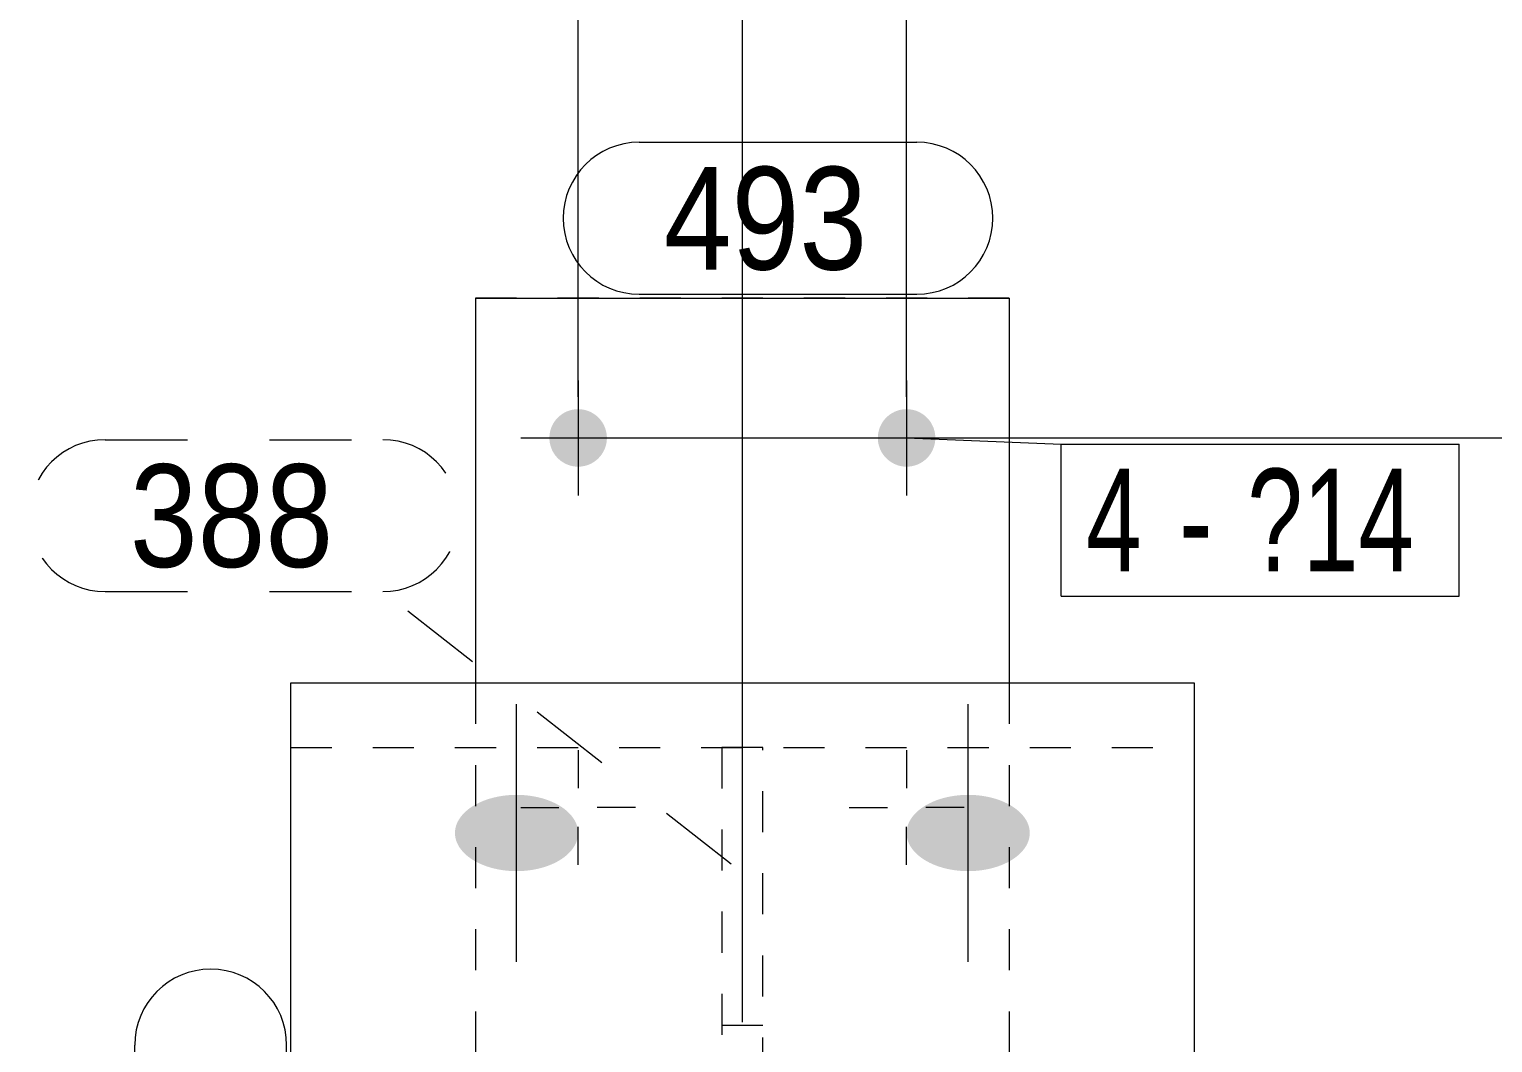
# Model space of a CAD drawing. Header units: millimetres. Extents: x 2 to 579, y 1 to 825.
# Drawn here: x 74.53 to 110.17, y 701.46 to 726.14 of the extents above; entities that cross this region are included whole.
import ezdxf

# ---------------------------------------------------------------- set-up
doc = ezdxf.new("R2010")
doc.units = ezdxf.units.MM
for name, pattern in [('XKITLINE00', [0]), ('XKITLINE01', [4, 1, -1, 1, -1]), ('XKITLINE02', [4, 2, -2])]:
    doc.linetypes.add(name, pattern=pattern)
for name, color, linetype, lineweight in [('Bolt', 3, 'Continuous', 0), ('BoltMark', 7, 'Continuous', 0), ('Dimensions', 7, 'Continuous', 0), ('Part', 2, 'Continuous', 0), ('PartMark', 7, 'Continuous', 0)]:
    doc.layers.add(name, color=color, linetype=linetype, lineweight=lineweight)
doc.styles.add('ARIAL', font='ARIAL.TTF')
doc.styles.add('ARIAL_NARROW', font='ARIALN.TTF')

# ---------------------------------------------------------------- blocks, each defined once
blk = doc.blocks.new('*A30')
at = {"layer": 'Bolt'}
for points in [[(86.36, 705.638), (86.323, 705.639), (86.286, 705.64), (86.25, 705.642), (86.213, 705.644), (86.177, 705.647), (86.14, 705.651), (86.104, 705.655), (86.068, 705.66), (86.032, 705.665), (85.997, 705.671), (85.961, 705.677), (85.926, 705.684), (85.891, 705.692), (85.857, 705.7), (85.823, 705.708), (85.789, 705.717), (85.755, 705.727), (85.722, 705.737), (85.69, 705.747), (85.657, 705.758), (85.625, 705.77), (85.594, 705.782), (85.563, 705.794), (85.533, 705.807), (85.503, 705.82), (85.474, 705.834), (85.445, 705.848), (85.417, 705.863), (85.389, 705.878), (85.362, 705.894), (85.336, 705.909), (85.31, 705.926), (85.285, 705.942), (85.261, 705.96), (85.237, 705.977), (85.214, 705.995), (85.192, 706.013), (85.17, 706.031), (85.149, 706.05), (85.129, 706.069), (85.11, 706.089), (85.091, 706.108), (85.074, 706.128), (85.057, 706.149), (85.041, 706.169), (85.025, 706.19), (85.011, 706.211), (84.997, 706.232), (84.984, 706.253), (84.972, 706.275), (84.961, 706.297), (84.951, 706.318), (84.942, 706.34), (84.933, 706.363), (84.925, 706.385), (84.919, 706.407), (84.913, 706.43), (84.908, 706.452), (84.904, 706.475), (84.901, 706.498), (84.898, 706.521), (84.897, 706.543), (84.897, 706.566), (84.897, 706.589), (84.898, 706.612), (84.901, 706.634), (84.904, 706.657), (84.908, 706.68), (84.913, 706.702), (84.919, 706.725), (84.925, 706.747), (84.933, 706.77), (84.942, 706.792), (84.951, 706.814), (84.961, 706.836), (84.972, 706.857), (84.984, 706.879), (84.997, 706.9), (85.011, 706.921), (85.025, 706.942), (85.041, 706.963), (85.057, 706.984), (85.074, 707.004), (85.091, 707.024), (85.11, 707.044), (85.129, 707.063), (85.149, 707.082), (85.17, 707.101), (85.192, 707.119), (85.214, 707.137), (85.237, 707.155), (85.261, 707.173), (85.285, 707.19), (85.31, 707.206), (85.336, 707.223), (85.362, 707.239), (85.389, 707.254), (85.417, 707.269), (85.445, 707.284), (85.474, 707.298), (85.503, 707.312), (85.533, 707.325), (85.563, 707.338), (85.594, 707.351), (85.625, 707.363), (85.657, 707.374), (85.69, 707.385), (85.722, 707.396), (85.755, 707.406), (85.789, 707.415), (85.823, 707.424), (85.857, 707.433), (85.891, 707.44), (85.926, 707.448), (85.961, 707.455), (85.997, 707.461), (86.032, 707.467), (86.068, 707.472), (86.104, 707.477), (86.14, 707.481), (86.177, 707.485), (86.213, 707.488), (86.25, 707.49), (86.286, 707.492), (86.323, 707.494), (86.36, 707.494), (86.397, 707.495), (86.433, 707.494), (86.47, 707.494), (86.507, 707.492), (86.544, 707.49), (86.58, 707.488), (86.617, 707.485), (86.653, 707.481), (86.689, 707.477), (86.725, 707.472), (86.761, 707.467), (86.797, 707.461), (86.832, 707.455), (86.867, 707.448), (86.902, 707.44), (86.936, 707.433), (86.971, 707.424), (87.004, 707.415), (87.038, 707.406), (87.071, 707.396), (87.104, 707.385), (87.136, 707.374), (87.168, 707.363), (87.199, 707.351), (87.23, 707.338), (87.26, 707.325), (87.29, 707.312), (87.319, 707.298), (87.348, 707.284), (87.376, 707.269), (87.404, 707.254), (87.431, 707.239), (87.457, 707.223), (87.483, 707.206), (87.508, 707.19), (87.532, 707.173), (87.556, 707.155), (87.579, 707.137), (87.601, 707.119), (87.623, 707.101), (87.644, 707.082), (87.664, 707.063), (87.683, 707.044), (87.702, 707.024), (87.719, 707.004), (87.736, 706.984), (87.753, 706.963), (87.768, 706.942), (87.782, 706.921), (87.796, 706.9), (87.809, 706.879), (87.821, 706.857), (87.832, 706.836), (87.842, 706.814), (87.852, 706.792), (87.86, 706.77), (87.868, 706.747), (87.875, 706.725), (87.88, 706.702), (87.885, 706.68), (87.889, 706.657), (87.893, 706.634), (87.895, 706.612), (87.896, 706.589), (87.897, 706.566), (87.896, 706.543), (87.895, 706.521), (87.893, 706.498), (87.889, 706.475), (87.885, 706.452), (87.88, 706.43), (87.875, 706.407), (87.868, 706.385), (87.86, 706.363), (87.852, 706.34), (87.842, 706.318), (87.832, 706.297), (87.821, 706.275), (87.809, 706.253), (87.796, 706.232), (87.782, 706.211), (87.768, 706.19), (87.753, 706.169), (87.736, 706.149), (87.719, 706.128), (87.702, 706.108), (87.683, 706.089), (87.664, 706.069), (87.644, 706.05), (87.623, 706.031), (87.601, 706.013), (87.579, 705.995), (87.556, 705.977), (87.532, 705.96), (87.508, 705.942), (87.483, 705.926), (87.457, 705.909), (87.431, 705.894), (87.404, 705.878), (87.376, 705.863), (87.348, 705.848), (87.319, 705.834), (87.29, 705.82), (87.26, 705.807), (87.23, 705.794), (87.199, 705.782), (87.168, 705.77), (87.136, 705.758), (87.104, 705.747), (87.071, 705.737), (87.038, 705.727), (87.004, 705.717), (86.971, 705.708), (86.936, 705.7), (86.902, 705.692), (86.867, 705.684), (86.832, 705.677), (86.797, 705.671), (86.761, 705.665), (86.725, 705.66), (86.689, 705.655), (86.653, 705.651), (86.617, 705.647), (86.58, 705.644), (86.544, 705.642), (86.507, 705.64), (86.47, 705.639), (86.433, 705.638), (86.397, 705.637)], [(97.36, 705.638), (97.323, 705.639), (97.286, 705.64), (97.25, 705.642), (97.213, 705.644), (97.177, 705.647), (97.14, 705.651), (97.104, 705.655), (97.068, 705.66), (97.032, 705.665), (96.997, 705.671), (96.961, 705.677), (96.926, 705.684), (96.891, 705.692), (96.857, 705.7), (96.823, 705.708), (96.789, 705.717), (96.755, 705.727), (96.722, 705.737), (96.69, 705.747), (96.657, 705.758), (96.625, 705.77), (96.594, 705.782), (96.563, 705.794), (96.533, 705.807), (96.503, 705.82), (96.474, 705.834), (96.445, 705.848), (96.417, 705.863), (96.389, 705.878), (96.362, 705.894), (96.336, 705.909), (96.31, 705.926), (96.285, 705.942), (96.261, 705.96), (96.237, 705.977), (96.214, 705.995), (96.192, 706.013), (96.17, 706.031), (96.149, 706.05), (96.129, 706.069), (96.11, 706.089), (96.091, 706.108), (96.074, 706.128), (96.057, 706.149), (96.041, 706.169), (96.025, 706.19), (96.011, 706.211), (95.997, 706.232), (95.984, 706.253), (95.972, 706.275), (95.961, 706.297), (95.951, 706.318), (95.942, 706.34), (95.933, 706.363), (95.925, 706.385), (95.919, 706.407), (95.913, 706.43), (95.908, 706.452), (95.904, 706.475), (95.901, 706.498), (95.898, 706.521), (95.897, 706.543), (95.897, 706.566), (95.897, 706.589), (95.898, 706.612), (95.901, 706.634), (95.904, 706.657), (95.908, 706.68), (95.913, 706.702), (95.919, 706.725), (95.925, 706.747), (95.933, 706.77), (95.942, 706.792), (95.951, 706.814), (95.961, 706.836), (95.972, 706.857), (95.984, 706.879), (95.997, 706.9), (96.011, 706.921), (96.025, 706.942), (96.041, 706.963), (96.057, 706.984), (96.074, 707.004), (96.091, 707.024), (96.11, 707.044), (96.129, 707.063), (96.149, 707.082), (96.17, 707.101), (96.192, 707.119), (96.214, 707.137), (96.237, 707.155), (96.261, 707.173), (96.285, 707.19), (96.31, 707.206), (96.336, 707.223), (96.362, 707.239), (96.389, 707.254), (96.417, 707.269), (96.445, 707.284), (96.474, 707.298), (96.503, 707.312), (96.533, 707.325), (96.563, 707.338), (96.594, 707.351), (96.625, 707.363), (96.657, 707.374), (96.69, 707.385), (96.722, 707.396), (96.755, 707.406), (96.789, 707.415), (96.823, 707.424), (96.857, 707.433), (96.891, 707.44), (96.926, 707.448), (96.961, 707.455), (96.997, 707.461), (97.032, 707.467), (97.068, 707.472), (97.104, 707.477), (97.14, 707.481), (97.177, 707.485), (97.213, 707.488), (97.25, 707.49), (97.286, 707.492), (97.323, 707.494), (97.36, 707.494), (97.397, 707.495), (97.433, 707.494), (97.47, 707.494), (97.507, 707.492), (97.544, 707.49), (97.58, 707.488), (97.617, 707.485), (97.653, 707.481), (97.689, 707.477), (97.725, 707.472), (97.761, 707.467), (97.797, 707.461), (97.832, 707.455), (97.867, 707.448), (97.902, 707.44), (97.936, 707.433), (97.971, 707.424), (98.004, 707.415), (98.038, 707.406), (98.071, 707.396), (98.104, 707.385), (98.136, 707.374), (98.168, 707.363), (98.199, 707.351), (98.23, 707.338), (98.26, 707.325), (98.29, 707.312), (98.319, 707.298), (98.348, 707.284), (98.376, 707.269), (98.404, 707.254), (98.431, 707.239), (98.457, 707.223), (98.483, 707.206), (98.508, 707.19), (98.532, 707.173), (98.556, 707.155), (98.579, 707.137), (98.601, 707.119), (98.623, 707.101), (98.644, 707.082), (98.664, 707.063), (98.683, 707.044), (98.702, 707.024), (98.719, 707.004), (98.736, 706.984), (98.753, 706.963), (98.768, 706.942), (98.782, 706.921), (98.796, 706.9), (98.809, 706.879), (98.821, 706.857), (98.832, 706.836), (98.842, 706.814), (98.852, 706.792), (98.86, 706.77), (98.868, 706.747), (98.875, 706.725), (98.88, 706.702), (98.885, 706.68), (98.889, 706.657), (98.893, 706.634), (98.895, 706.612), (98.896, 706.589), (98.897, 706.566), (98.896, 706.543), (98.895, 706.521), (98.893, 706.498), (98.889, 706.475), (98.885, 706.452), (98.88, 706.43), (98.875, 706.407), (98.868, 706.385), (98.86, 706.363), (98.852, 706.34), (98.842, 706.318), (98.832, 706.297), (98.821, 706.275), (98.809, 706.253), (98.796, 706.232), (98.782, 706.211), (98.768, 706.19), (98.753, 706.169), (98.736, 706.149), (98.719, 706.128), (98.702, 706.108), (98.683, 706.089), (98.664, 706.069), (98.644, 706.05), (98.623, 706.031), (98.601, 706.013), (98.579, 705.995), (98.556, 705.977), (98.532, 705.96), (98.508, 705.942), (98.483, 705.926), (98.457, 705.909), (98.431, 705.894), (98.404, 705.878), (98.376, 705.863), (98.348, 705.848), (98.319, 705.834), (98.29, 705.82), (98.26, 705.807), (98.23, 705.794), (98.199, 705.782), (98.168, 705.77), (98.136, 705.758), (98.104, 705.747), (98.071, 705.737), (98.038, 705.727), (98.004, 705.717), (97.971, 705.708), (97.936, 705.7), (97.902, 705.692), (97.867, 705.684), (97.832, 705.677), (97.797, 705.671), (97.761, 705.665), (97.725, 705.66), (97.689, 705.655), (97.653, 705.651), (97.617, 705.647), (97.58, 705.644), (97.544, 705.642), (97.507, 705.64), (97.47, 705.639), (97.433, 705.638), (97.397, 705.637)]]:
    blk.add_hatch(color=3, dxfattribs=at).paths.add_polyline_path(points, flags=17)
at = {"layer": 'Bolt', "color": 3, "linetype": 'XKITLINE00', "lineweight": 0}
for p, q in [((86.397, 703.425), (86.397, 709.707)), ((97.397, 703.425), (97.397, 709.707))]:
    blk.add_line(p, q, dxfattribs=at)
blk = doc.blocks.new('*A35')
at = {"layer": 'Bolt'}
blk.add_hatch(color=3, dxfattribs=at).paths.add_polyline_path([(88.596, 716.153), (88.593, 716.118), (88.589, 716.084), (88.583, 716.05), (88.576, 716.017), (88.566, 715.984), (88.556, 715.951), (88.543, 715.919), (88.529, 715.888), (88.514, 715.857), (88.497, 715.827), (88.479, 715.798), (88.459, 715.77), (88.438, 715.743), (88.415, 715.717), (88.392, 715.692), (88.367, 715.668), (88.341, 715.646), (88.314, 715.625), (88.286, 715.605), (88.256, 715.587), (88.227, 715.57), (88.196, 715.554), (88.164, 715.54), (88.132, 715.528), (88.1, 715.517), (88.067, 715.508), (88.033, 715.5), (87.999, 715.495), (87.965, 715.49), (87.931, 715.488), (87.897, 715.487), (87.862, 715.488), (87.828, 715.49), (87.794, 715.495), (87.76, 715.5), (87.727, 715.508), (87.693, 715.517), (87.661, 715.528), (87.629, 715.54), (87.597, 715.554), (87.567, 715.57), (87.537, 715.587), (87.508, 715.605), (87.48, 715.625), (87.453, 715.646), (87.427, 715.668), (87.402, 715.692), (87.378, 715.717), (87.356, 715.743), (87.334, 715.77), (87.315, 715.798), (87.296, 715.827), (87.279, 715.857), (87.264, 715.888), (87.25, 715.919), (87.238, 715.951), (87.227, 715.984), (87.218, 716.017), (87.21, 716.05), (87.204, 716.084), (87.2, 716.118), (87.197, 716.153), (87.197, 716.187), (87.197, 716.221), (87.2, 716.256), (87.204, 716.29), (87.21, 716.324), (87.218, 716.357), (87.227, 716.39), (87.238, 716.423), (87.25, 716.455), (87.264, 716.486), (87.279, 716.517), (87.296, 716.547), (87.315, 716.576), (87.334, 716.604), (87.356, 716.631), (87.378, 716.657), (87.402, 716.682), (87.427, 716.706), (87.453, 716.728), (87.48, 716.749), (87.508, 716.769), (87.537, 716.787), (87.567, 716.804), (87.597, 716.82), (87.629, 716.834), (87.661, 716.846), (87.693, 716.857), (87.727, 716.866), (87.76, 716.874), (87.794, 716.879), (87.828, 716.884), (87.862, 716.886), (87.897, 716.887), (87.931, 716.886), (87.965, 716.884), (87.999, 716.879), (88.033, 716.874), (88.067, 716.866), (88.1, 716.857), (88.132, 716.846), (88.164, 716.834), (88.196, 716.82), (88.227, 716.804), (88.256, 716.787), (88.286, 716.769), (88.314, 716.749), (88.341, 716.728), (88.367, 716.706), (88.392, 716.682), (88.415, 716.657), (88.438, 716.631), (88.459, 716.604), (88.479, 716.576), (88.497, 716.547), (88.514, 716.517), (88.529, 716.486), (88.543, 716.455), (88.556, 716.423), (88.566, 716.39), (88.576, 716.357), (88.583, 716.324), (88.589, 716.29), (88.593, 716.256), (88.596, 716.221), (88.597, 716.187)], flags=17)
at = {"layer": 'Bolt', "color": 3, "linetype": 'XKITLINE00', "lineweight": 0}
for p, q in [((87.897, 717.587), (87.897, 714.787)), ((86.497, 716.187), (89.297, 716.187)), ((87.897, 708.587), (87.897, 707.655)), ((86.497, 707.187), (87.429, 707.187)), ((89.297, 707.187), (88.364, 707.187)), ((87.897, 705.787), (87.897, 706.719))]:
    blk.add_line(p, q, dxfattribs=at)
blk = doc.blocks.new('*A36')
at = {"layer": 'Bolt'}
blk.add_hatch(color=3, dxfattribs=at).paths.add_polyline_path([(96.596, 716.153), (96.593, 716.118), (96.589, 716.084), (96.583, 716.05), (96.576, 716.017), (96.566, 715.984), (96.556, 715.951), (96.543, 715.919), (96.529, 715.888), (96.514, 715.857), (96.497, 715.827), (96.479, 715.798), (96.459, 715.77), (96.438, 715.743), (96.415, 715.717), (96.392, 715.692), (96.367, 715.668), (96.341, 715.646), (96.314, 715.625), (96.286, 715.605), (96.256, 715.587), (96.227, 715.57), (96.196, 715.554), (96.164, 715.54), (96.132, 715.528), (96.1, 715.517), (96.067, 715.508), (96.033, 715.5), (95.999, 715.495), (95.965, 715.49), (95.931, 715.488), (95.897, 715.487), (95.862, 715.488), (95.828, 715.49), (95.794, 715.495), (95.76, 715.5), (95.727, 715.508), (95.693, 715.517), (95.661, 715.528), (95.629, 715.54), (95.597, 715.554), (95.567, 715.57), (95.537, 715.587), (95.508, 715.605), (95.48, 715.625), (95.453, 715.646), (95.427, 715.668), (95.402, 715.692), (95.378, 715.717), (95.356, 715.743), (95.334, 715.77), (95.315, 715.798), (95.296, 715.827), (95.279, 715.857), (95.264, 715.888), (95.25, 715.919), (95.238, 715.951), (95.227, 715.984), (95.218, 716.017), (95.21, 716.05), (95.204, 716.084), (95.2, 716.118), (95.197, 716.153), (95.197, 716.187), (95.197, 716.221), (95.2, 716.256), (95.204, 716.29), (95.21, 716.324), (95.218, 716.357), (95.227, 716.39), (95.238, 716.423), (95.25, 716.455), (95.264, 716.486), (95.279, 716.517), (95.296, 716.547), (95.315, 716.576), (95.334, 716.604), (95.356, 716.631), (95.378, 716.657), (95.402, 716.682), (95.427, 716.706), (95.453, 716.728), (95.48, 716.749), (95.508, 716.769), (95.537, 716.787), (95.567, 716.804), (95.597, 716.82), (95.629, 716.834), (95.661, 716.846), (95.693, 716.857), (95.727, 716.866), (95.76, 716.874), (95.794, 716.879), (95.828, 716.884), (95.862, 716.886), (95.897, 716.887), (95.931, 716.886), (95.965, 716.884), (95.999, 716.879), (96.033, 716.874), (96.067, 716.866), (96.1, 716.857), (96.132, 716.846), (96.164, 716.834), (96.196, 716.82), (96.227, 716.804), (96.256, 716.787), (96.286, 716.769), (96.314, 716.749), (96.341, 716.728), (96.367, 716.706), (96.392, 716.682), (96.415, 716.657), (96.438, 716.631), (96.459, 716.604), (96.479, 716.576), (96.497, 716.547), (96.514, 716.517), (96.529, 716.486), (96.543, 716.455), (96.556, 716.423), (96.566, 716.39), (96.576, 716.357), (96.583, 716.324), (96.589, 716.29), (96.593, 716.256), (96.596, 716.221), (96.597, 716.187)], flags=17)
at = {"layer": 'Bolt', "color": 3, "linetype": 'XKITLINE00', "lineweight": 0}
for p, q in [((95.897, 717.587), (95.897, 714.787)), ((94.497, 716.187), (97.297, 716.187)), ((95.897, 708.587), (95.897, 707.655)), ((94.497, 707.187), (95.429, 707.187)), ((97.297, 707.187), (96.364, 707.187)), ((95.897, 705.787), (95.897, 706.719))]:
    blk.add_line(p, q, dxfattribs=at)
blk = doc.blocks.new('*A39')
at = {"layer": 'Part', "color": 2, "linetype": 'XKITLINE00', "lineweight": 0}
for p, q in [((80.897, 626.31), (80.897, 710.222)), ((80.897, 710.222), (102.897, 710.222)), ((102.897, 710.222), (102.897, 626.31))]:
    blk.add_line(p, q, dxfattribs=at)
at = {"layer": 'Part', "color": 7, "linetype": 'XKITLINE01', "lineweight": 0}
blk.add_line((80.897, 708.651), (102.897, 708.651), dxfattribs=at)
blk = doc.blocks.new('*A48')
at = {"layer": 'Part', "color": 7, "linetype": 'XKITLINE01', "lineweight": 0}
for p, q in [((91.397, 708.651), (91.397, 694.587)), ((92.397, 708.651), (91.397, 708.651)), ((92.397, 694.587), (92.397, 708.651)), ((91.397, 701.888), (92.397, 701.888)), ((91.397, 699.459), (92.397, 699.459)), ((91.397, 694.587), (92.397, 694.587)), ((92.397, 694.587), (91.397, 694.587))]:
    blk.add_line(p, q, dxfattribs=at)
blk = doc.blocks.new('*A49')
at = {"layer": 'Part', "color": 2, "linetype": 'XKITLINE00', "lineweight": 0}
for p, q in [((85.397, 719.587), (85.397, 710.222)), ((85.397, 719.587), (98.397, 719.587)), ((98.397, 719.587), (98.397, 710.222))]:
    blk.add_line(p, q, dxfattribs=at)
at = {"layer": 'Part', "color": 7, "linetype": 'XKITLINE01', "lineweight": 0}
for p, q in [((98.397, 719.587), (85.397, 719.587)), ((85.397, 710.222), (85.397, 694.587)), ((98.397, 710.222), (98.397, 694.587)), ((98.397, 694.587), (85.397, 694.587)), ((85.397, 694.587), (98.397, 694.587))]:
    blk.add_line(p, q, dxfattribs=at)
blk = doc.blocks.new('*A127')
at = {"layer": 'Dimensions', "color": 7, "linetype": 'XKITLINE00', "lineweight": 0}
blk.add_line((88.897, 716.187), (150.297, 716.187), dxfattribs=at)
blk = doc.blocks.new('*A132')
at = {"layer": 'Dimensions', "color": 7, "linetype": 'XKITLINE00', "lineweight": 0}
for p, q in [((87.897, 717.187), (87.897, 736.547)), ((91.897, 701.959), (91.897, 736.547)), ((88.745, 734.545), (87.048, 732.848)), ((92.745, 734.545), (91.048, 732.848)), ((87.897, 733.697), (91.897, 733.697))]:
    blk.add_line(p, q, dxfattribs=at)
at = {"layer": 'Dimensions', "color": 3}
for p in [(87.897, 733.697), (91.897, 733.697)]:
    blk.add_point(p, dxfattribs=at)
at = {"layer": 'Dimensions', "color": 3, "style": 'ARIAL', "width": 0.85}
blk.add_text('40', height=3, dxfattribs=at).set_placement((87.672, 735.047))
blk = doc.blocks.new('*A133')
at = {"layer": 'Dimensions', "color": 7, "linetype": 'XKITLINE00', "lineweight": 0}
for p, q in [((91.897, 701.959), (91.897, 736.097)), ((95.897, 717.187), (95.897, 736.097)), ((92.745, 734.545), (91.048, 732.848)), ((96.745, 734.545), (95.048, 732.848)), ((91.897, 733.697), (95.897, 733.697))]:
    blk.add_line(p, q, dxfattribs=at)
at = {"layer": 'Dimensions', "color": 3}
for p in [(91.897, 733.697), (95.897, 733.697)]:
    blk.add_point(p, dxfattribs=at)
at = {"layer": 'Dimensions', "color": 3, "style": 'ARIAL', "width": 0.85}
blk.add_text('40', height=3, dxfattribs=at).set_placement((91.672, 729.347))
blk = doc.blocks.new('*A135')
at = {"layer": 'BoltMark', "color": 7, "linetype": 'XKITLINE00', "lineweight": 0}
for p, q in [((95.897, 716.187), (99.665, 716.037)), ((99.665, 716.037), (109.353, 716.037)), ((99.665, 712.337), (99.665, 716.037)), ((109.353, 712.337), (109.353, 716.037)), ((99.665, 712.337), (109.353, 712.337))]:
    blk.add_line(p, q, dxfattribs=at)
at = {"layer": 'BoltMark', "color": 3, "style": 'ARIAL_NARROW', "width": 0.85}
for s, p in [('4', (100.265, 712.937)), ('?14', (104.194, 712.937)), ('-', (102.534, 712.937))]:
    blk.add_text(s, height=2.5, dxfattribs=at).set_placement(p)
blk = doc.blocks.new('*A140')
at = {"layer": 'PartMark', "color": 7, "linetype": 'XKITLINE00', "lineweight": 0}
for p, q in [((89.384, 723.387), (96.147, 723.387)), ((89.384, 719.687), (96.147, 719.687))]:
    blk.add_line(p, q, dxfattribs=at)
for centre, start, end in [((89.384, 721.537), 90, 270), ((96.147, 721.537), 270, 90)]:
    blk.add_arc(centre, 1.85, start, end, dxfattribs=at)
at = {"layer": 'PartMark', "color": 3, "style": 'ARIAL', "width": 0.85}
blk.add_text('493', height=2.5, dxfattribs=at).set_placement((89.984, 720.287))
blk = doc.blocks.new('*A141')
at = {"layer": 'PartMark', "color": 7, "linetype": 'XKITLINE02', "lineweight": 0}
for p, q in [((76.378, 716.144), (83.141, 716.144)), ((76.378, 712.444), (83.141, 712.444)), ((91.626, 705.809), (83.141, 712.444))]:
    blk.add_line(p, q, dxfattribs=at)
for centre, start, end in [((76.378, 714.294), 90, 270), ((83.141, 714.294), 270, 90)]:
    blk.add_arc(centre, 1.85, start, end, dxfattribs=at)
at = {"layer": 'PartMark', "color": 3, "style": 'ARIAL', "width": 0.85}
blk.add_text('388', height=2.5, dxfattribs=at).set_placement((76.978, 713.044))
blk = doc.blocks.new('*A150')
at = {"layer": 'PartMark', "color": 7, "linetype": 'XKITLINE00', "lineweight": 0}
for p, q in [((77.097, 694.639), (77.097, 701.401)), ((80.797, 694.639), (80.797, 701.401))]:
    blk.add_line(p, q, dxfattribs=at)
for centre, start, end in [((78.947, 701.401), 0, 180), ((78.947, 694.639), 180, 0)]:
    blk.add_arc(centre, 1.85, start, end, dxfattribs=at)
at = {"layer": 'PartMark', "color": 3, "style": 'ARIAL', "width": 0.85}
blk.add_text('234', height=2.5, rotation=90.0002, dxfattribs=at).set_placement((80.197, 695.239))

msp = doc.modelspace()

# ---------------------------------------------------------------- block references
at = {"lineweight": 0}
for name in ['*A132', '*A133', '*A140', '*A127', '*A49', '*A35', '*A36', '*A141', '*A135', '*A39', '*A30', '*A48', '*A150']:
    msp.add_blockref(name, (0, 0), dxfattribs=at)

doc.saveas('drawing.dxf')
